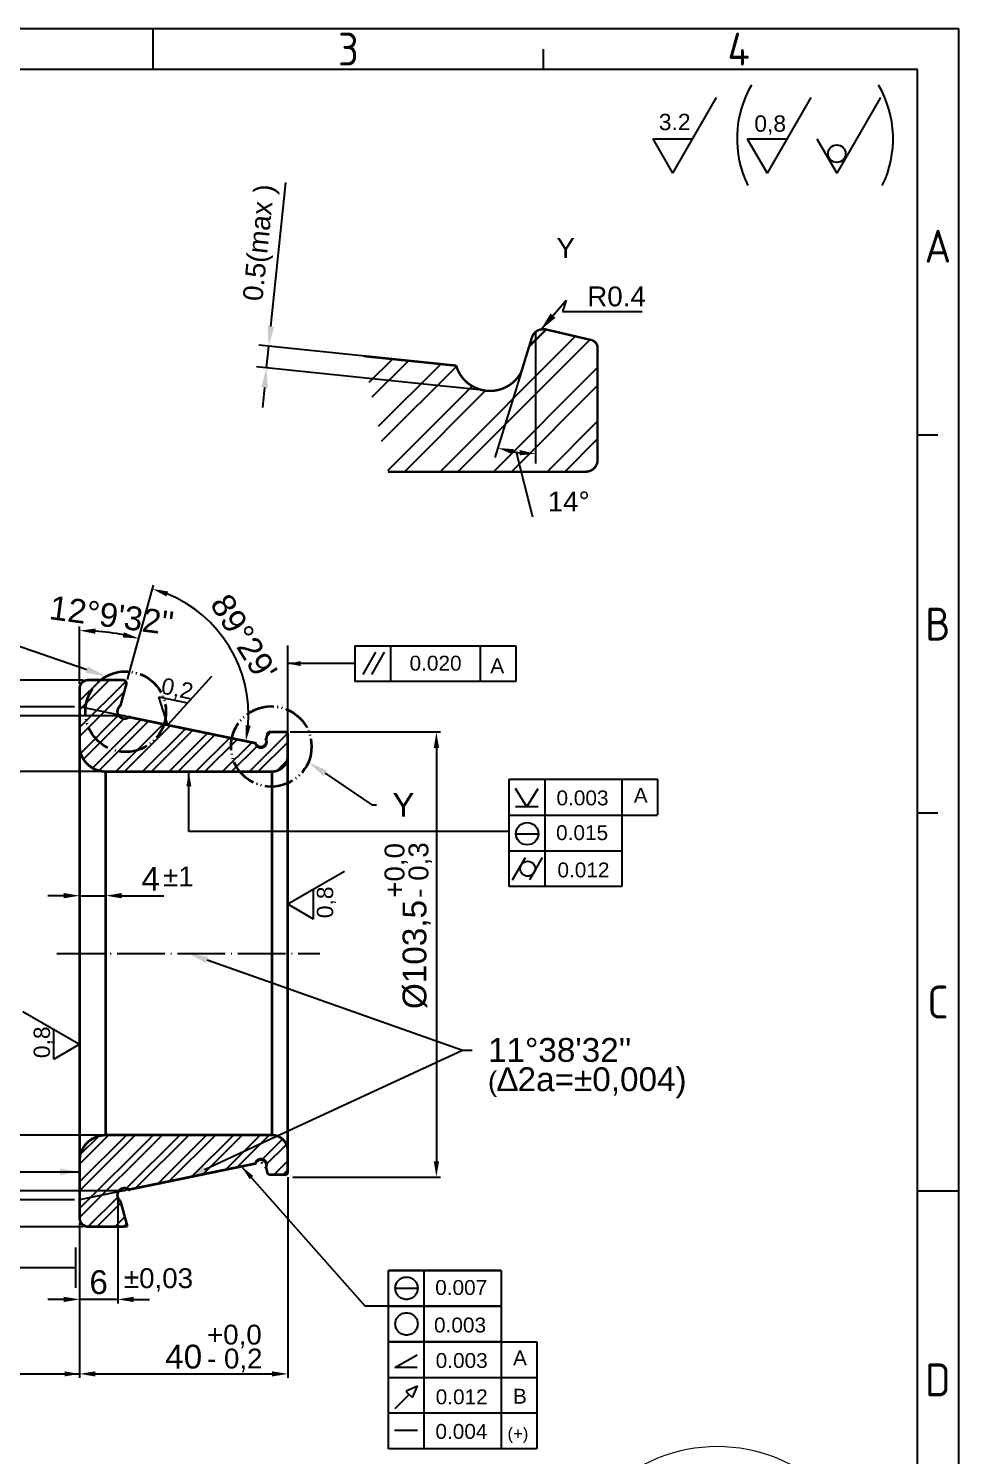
# Model space of a CAD drawing. Header units: millimetres. Extents: x 4980 to 5188, y 1170 to 1461.
# Drawn here: x 5071.1 to 5188.3, y 1281.2 to 1461 of the extents above; entities that cross this region are included whole.
import ezdxf
from ezdxf import colors
from ezdxf.entities.mleader import LeaderData, LeaderLine
from ezdxf.enums import TextEntityAlignment as Align
from ezdxf.math import Vec2, Vec3

# ---------------------------------------------------------------- set-up
doc = ezdxf.new("R2010")
doc.units = ezdxf.units.MM
doc.linetypes.add('ACAD_ISO04W100', pattern=[30, 24, -3, 0, -3])
doc.linetypes.add('ACAD_ISO05W100', pattern=[33, 24, -3, 0, -3, 0, -3])
for name, color, linetype, lineweight in [('AM_4', 1, 'ACAD_ISO04W100', 25), ('AM_5', 1, 'Continuous', 25), ('AM_BOR', 2, 'ACAD_ISO05W100', 35)]:
    doc.layers.add(name, color=color, linetype=linetype, lineweight=lineweight)
doc.layers.add('Camada 1', color=7, linetype='Continuous')
doc.styles.add('ACISOTS', font='isocp.shx', dxfattribs={"height": 1})
doc.styles.get("Standard").update_dxf_attribs({"font": 'arial.ttf'})
doc.dimstyles.new('ISO-25', dxfattribs={"dimtxt": 3, "dimasz": 2, "dimexe": 0.5, "dimexo": 0.625, "dimtad": 1, "dimtxsty": 'Standard', "dimcen": 2, "dimadec": 0, "dimazin": 0, "dimtfac": 1, "dimtmove": 0, "dimatfit": 3, "dimfxl": 1, "dimarcsym": 0})
doc.dimstyles.get("Standard").update_dxf_attribs({"dimtxt": 0.18, "dimasz": 0.18, "dimexe": 0.18, "dimexo": 0.0625, "dimgap": 0.09, "dimtad": 0, "dimtih": 1, "dimtoh": 1, "dimdec": 4, "dimzin": 0, "dimdsep": 46, "dimtxsty": 'Standard', "dimcen": 0.09, "dimadec": 0, "dimazin": 0, "dimtfac": 1, "dimtdec": 4, "dimtofl": 0, "dimtmove": 0, "dimatfit": 3, "dimfxl": 1, "dimtolj": 1, "dimtzin": 0, "dimarcsym": 0})

# ---------------------------------------------------------------- blocks, each defined once
blk = doc.blocks.new('*D18')
at = {"layer": 'AM_5', "color": 0, "lineweight": -2, "transparency": 16777216}
for p, q in [((5101.65, 1423.44), (5103.53, 1441.57)), ((5124.05, 1418.61), (5100.15, 1421.08)), ((5101.12, 1418.23), (5101.4, 1420.95)), ((5123.77, 1415.89), (5099.87, 1418.36)), ((5100.86, 1415.75), (5100.6, 1413.26))]:
    blk.add_line(p, q, dxfattribs=at)
at = {"layer": 'AM_5', "color": 0, "transparency": 16777216}
for points in [[(5101.24, 1423.48), (5102.07, 1423.4), (5101.4, 1420.95)], [(5100.45, 1415.79), (5101.27, 1415.7), (5101.12, 1418.23)]]:
    blk.add_solid(points, dxfattribs=at)
at = {"layer": 'Defpoints', "color": 0, "transparency": 16777216}
for p in [(5101.4, 1420.95), (5124.05, 1418.61), (5123.77, 1415.89)]:
    blk.add_point(p, dxfattribs=at)
at = {"layer": 'AM_5', "color": 0, "transparency": 16777216, "insert": (5100.47, 1433.98), "char_height": 2.5, "attachment_point": 5, "rotation": 84.102}
blk.add_mtext('\\A1;0.5(max )', dxfattribs=at)
blk = doc.blocks.new('*D19')
at = {"layer": 'AM_5', "color": 0, "lineweight": -2, "transparency": 16777216}
for p, q in [((5133.18, 1417.67), (5129.86, 1406.95)), ((5134.99, 1415.56), (5134.99, 1406.17))]:
    blk.add_line(p, q, dxfattribs=at)
blk.add_arc((5134.99, 1423.5), 16.08, 259.896, 262.8691, dxfattribs=at)
at = {"layer": 'AM_5', "color": 0, "transparency": 16777216}
for points in [[(5132.09, 1407.35), (5132.25, 1407.99), (5130.23, 1408.14)], [(5133.02, 1407.88), (5132.98, 1407.21), (5134.99, 1407.42)]]:
    blk.add_solid(points, dxfattribs=at)
at = {"layer": 'Defpoints', "color": 0, "transparency": 16777216}
for p in [(5134.99, 1423.5), (5134.99, 1423.5), (5133.18, 1417.67), (5134.99, 1415.56), (5133.38, 1407.5)]:
    blk.add_point(p, dxfattribs=at)
blk = doc.blocks.new('*D20')
at = {"layer": 'AM_5', "color": 0, "lineweight": -2, "ltscale": 0.25, "transparency": 16777216}
for p, q in [((5078.04, 1378.9), (5032.4, 1378.9)), ((5032.9, 1376.9), (5032.9, 1312.03)), ((5078.04, 1310.03), (5032.4, 1310.03))]:
    blk.add_line(p, q, dxfattribs=at)
at = {"layer": 'AM_5', "color": 0, "ltscale": 0.25, "transparency": 16777216}
for points in [[(5032.56, 1376.9), (5033.23, 1376.9), (5032.9, 1378.9)], [(5032.56, 1312.03), (5033.23, 1312.03), (5032.9, 1310.03)]]:
    blk.add_solid(points, dxfattribs=at)
at = {"layer": 'Defpoints', "color": 0, "ltscale": 0.25, "transparency": 16777216}
for p in [(5078.67, 1378.9), (5032.9, 1310.03), (5078.67, 1310.03)]:
    blk.add_point(p, dxfattribs=at)
at = {"layer": 'AM_5', "color": 0, "ltscale": 0.25, "transparency": 16777216, "insert": (5030.66, 1344.47), "char_height": 3, "attachment_point": 5, "rotation": 90}
blk.add_mtext('%%C122', dxfattribs=at)
blk = doc.blocks.new('*D21')
at = {"layer": 'AM_5', "color": 0, "lineweight": -2, "ltscale": 0.25, "transparency": 16777216}
for p, q in [((5076.94, 1375.52), (5041.95, 1375.52)), ((5042.45, 1373.52), (5042.45, 1315.42)), ((5076.94, 1313.42), (5041.95, 1313.42))]:
    blk.add_line(p, q, dxfattribs=at)
at = {"layer": 'AM_5', "color": 0, "ltscale": 0.25, "transparency": 16777216}
for points in [[(5042.12, 1373.52), (5042.79, 1373.52), (5042.45, 1375.52)], [(5042.12, 1315.42), (5042.79, 1315.42), (5042.45, 1313.42)]]:
    blk.add_solid(points, dxfattribs=at)
at = {"layer": 'Defpoints', "color": 0, "ltscale": 0.25, "transparency": 16777216}
for p in [(5077.57, 1375.52), (5042.45, 1313.42), (5077.57, 1313.42)]:
    blk.add_point(p, dxfattribs=at)
at = {"layer": 'AM_5', "color": 0, "ltscale": 0.25, "transparency": 16777216, "insert": (5039.98, 1344.47), "char_height": 3, "attachment_point": 5, "rotation": 90}
blk.add_mtext('%%c115,098', dxfattribs=at)
blk = doc.blocks.new('*D22')
at = {"layer": 'AM_5', "color": 0, "lineweight": -2, "ltscale": 0.25, "transparency": 16777216}
for p, q in [((5083.31, 1374.38), (5051.69, 1374.38)), ((5052.19, 1372.38), (5052.19, 1316.56)), ((5083.31, 1314.56), (5051.69, 1314.56))]:
    blk.add_line(p, q, dxfattribs=at)
at = {"layer": 'AM_5', "color": 0, "ltscale": 0.25, "transparency": 16777216}
for points in [[(5051.86, 1372.38), (5052.53, 1372.38), (5052.19, 1374.38)], [(5051.86, 1316.56), (5052.53, 1316.56), (5052.19, 1314.56)]]:
    blk.add_solid(points, dxfattribs=at)
at = {"layer": 'Defpoints', "color": 0, "ltscale": 0.25, "transparency": 16777216}
for p in [(5083.94, 1374.38), (5052.19, 1314.56), (5083.94, 1314.56)]:
    blk.add_point(p, dxfattribs=at)
at = {"layer": 'AM_5', "color": 0, "ltscale": 0.25, "transparency": 16777216, "insert": (5049.72, 1344.51), "char_height": 3, "attachment_point": 5, "rotation": 90}
blk.add_mtext('%%c112,626', dxfattribs=at)
blk = doc.blocks.new('*D23')
at = {"layer": 'AM_5', "color": 0, "lineweight": -2, "ltscale": 0.25, "transparency": 16777216}
for p, q in [((5080.24, 1367.37), (5062.54, 1367.37)), ((5063.04, 1365.37), (5063.04, 1323.57)), ((5080.24, 1321.57), (5062.54, 1321.57))]:
    blk.add_line(p, q, dxfattribs=at)
at = {"layer": 'AM_5', "color": 0, "ltscale": 0.25, "transparency": 16777216}
for points in [[(5062.7, 1365.37), (5063.37, 1365.37), (5063.04, 1367.37)], [(5062.7, 1323.57), (5063.37, 1323.57), (5063.04, 1321.57)]]:
    blk.add_solid(points, dxfattribs=at)
at = {"layer": 'Defpoints', "color": 0, "ltscale": 0.25, "transparency": 16777216}
for p in [(5080.87, 1367.37), (5063.04, 1321.57), (5080.87, 1321.57)]:
    blk.add_point(p, dxfattribs=at)
at = {"layer": 'AM_5', "color": 0, "ltscale": 0.25, "transparency": 16777216, "insert": (5060.8, 1343.95), "char_height": 3, "attachment_point": 5, "rotation": 90}
blk.add_mtext('%%C90', dxfattribs=at)
blk = doc.blocks.new('*D24')
at = {"layer": 'AM_5', "color": 0, "lineweight": -2, "ltscale": 0.25, "transparency": 16777216}
for p, q in [((5077.57, 1378.43), (5077.57, 1385.63)), ((5083.62, 1378.95), (5085.16, 1384.62))]:
    blk.add_line(p, q, dxfattribs=at)
blk.add_arc((5077.57, 1356.69), 28.44, 78.8218, 85.9699, dxfattribs=at)
at = {"layer": 'AM_5', "color": 0, "ltscale": 0.25, "transparency": 16777216}
for points in [[(5079.55, 1384.73), (5079.58, 1385.39), (5077.57, 1385.13)], [(5083.16, 1384.92), (5083, 1384.27), (5085.03, 1384.14)]]:
    blk.add_solid(points, dxfattribs=at)
at = {"layer": 'Defpoints', "color": 0, "ltscale": 0.25, "transparency": 16777216}
for p in [(5082.57, 1384.69), (5077.57, 1377.8), (5083.45, 1378.35), (5082.73, 1375.67), (5077.57, 1370.67)]:
    blk.add_point(p, dxfattribs=at)
at = {"layer": 'AM_5', "color": 0, "ltscale": 0.25, "transparency": 16777216, "insert": (5081.61, 1387.02), "char_height": 3, "attachment_point": 5, "rotation": 352.3958}
blk.add_mtext("12%%D9'32''", dxfattribs=at)
blk = doc.blocks.new('*D25')
at = {"layer": 'AM_5', "color": 0, "lineweight": -2, "ltscale": 0.25, "transparency": 16777216}
for p, q in [((5082.38, 1313.64), (5082.38, 1300.37)), ((5077.57, 1310.51), (5077.57, 1300.37)), ((5075.57, 1300.87), (5073.57, 1300.87)), ((5082.38, 1300.87), (5077.57, 1300.87)), ((5084.38, 1300.87), (5086.38, 1300.87))]:
    blk.add_line(p, q, dxfattribs=at)
at = {"layer": 'AM_5', "color": 0, "ltscale": 0.25, "transparency": 16777216}
for points in [[(5075.57, 1301.2), (5075.57, 1300.53), (5077.57, 1300.87)], [(5084.38, 1301.2), (5084.38, 1300.53), (5082.38, 1300.87)]]:
    blk.add_solid(points, dxfattribs=at)
at = {"layer": 'Defpoints', "color": 0, "ltscale": 0.25, "transparency": 16777216}
for p in [(5082.38, 1314.27), (5077.57, 1311.13), (5077.57, 1300.87)]:
    blk.add_point(p, dxfattribs=at)
at = {"layer": 'AM_5', "color": 0, "ltscale": 0.25, "transparency": 16777216, "insert": (5079.97, 1303.02), "char_height": 3, "attachment_point": 5}
blk.add_mtext('6', dxfattribs=at)
blk = doc.blocks.new('*D26')
at = {"layer": 'AM_5', "color": 0, "lineweight": -2, "ltscale": 0.25, "transparency": 16777216}
blk.add_line((5083.62, 1378.95), (5086.86, 1390.87), dxfattribs=at)
blk.add_arc((5082.41, 1374.52), 16.45, 355.3303, 67.8194, dxfattribs=at)
at = {"layer": 'AM_5', "color": 0, "ltscale": 0.25, "transparency": 16777216}
for points in [[(5088.51, 1389.43), (5088.73, 1390.06), (5086.73, 1390.39)], [(5099.13, 1373.13), (5098.47, 1373.23), (5098.52, 1371.2)]]:
    blk.add_solid(points, dxfattribs=at)
at = {"layer": 'Defpoints', "color": 0, "ltscale": 0.25, "transparency": 16777216}
for p in [(5098.12, 1379.37), (5083.45, 1378.35), (5077.57, 1375.52), (5082.73, 1375.67), (5099.73, 1370.95)]:
    blk.add_point(p, dxfattribs=at)
at = {"layer": 'AM_5', "color": 0, "ltscale": 0.25, "transparency": 16777216, "insert": (5098.26, 1384.26), "char_height": 3, "attachment_point": 5, "rotation": 301.5748}
blk.add_mtext("89%%D29'", dxfattribs=at)
blk = doc.blocks.new('*D27')
at = {"layer": 'AM_5', "color": 0, "lineweight": -2, "ltscale": 0.25, "transparency": 16777216}
for p, q in [((5103.79, 1316.28), (5103.79, 1290.98)), ((5077.57, 1310.51), (5077.57, 1290.98)), ((5079.57, 1291.48), (5101.79, 1291.48))]:
    blk.add_line(p, q, dxfattribs=at)
at = {"layer": 'AM_5', "color": 0, "ltscale": 0.25, "transparency": 16777216}
for points in [[(5079.57, 1291.81), (5079.57, 1291.15), (5077.57, 1291.48)], [(5101.79, 1291.81), (5101.79, 1291.15), (5103.79, 1291.48)]]:
    blk.add_solid(points, dxfattribs=at)
at = {"layer": 'Defpoints', "color": 0, "ltscale": 0.25, "transparency": 16777216}
for p in [(5103.79, 1316.91), (5077.57, 1311.13), (5103.79, 1291.48)]:
    blk.add_point(p, dxfattribs=at)
at = {"layer": 'AM_5', "color": 0, "ltscale": 0.25, "transparency": 16777216, "insert": (5090.68, 1293.64), "char_height": 3, "attachment_point": 5}
blk.add_mtext('40', dxfattribs=at)
blk = doc.blocks.new('*D28')
at = {"layer": 'AM_5', "color": 0, "lineweight": -2, "ltscale": 0.25, "transparency": 16777216}
for p, q in [((5104.08, 1372.36), (5123.01, 1372.36)), ((5122.51, 1370.36), (5122.51, 1318.28)), ((5104.41, 1316.28), (5123.01, 1316.28))]:
    blk.add_line(p, q, dxfattribs=at)
at = {"layer": 'AM_5', "color": 0, "ltscale": 0.25, "transparency": 16777216}
for points in [[(5122.18, 1370.36), (5122.85, 1370.36), (5122.51, 1372.36)], [(5122.18, 1318.28), (5122.85, 1318.28), (5122.51, 1316.28)]]:
    blk.add_solid(points, dxfattribs=at)
at = {"layer": 'Defpoints', "color": 0, "ltscale": 0.25, "transparency": 16777216}
for p in [(5103.46, 1372.36), (5103.79, 1316.28), (5122.51, 1316.28)]:
    blk.add_point(p, dxfattribs=at)
at = {"layer": 'AM_5', "color": 0, "ltscale": 0.25, "transparency": 16777216, "insert": (5120.03, 1344.32), "char_height": 3, "attachment_point": 5, "rotation": 90}
blk.add_mtext('%%c103,5', dxfattribs=at)
blk = doc.blocks.new('*D29')
at = {"layer": 'AM_5', "color": 0, "lineweight": -2, "ltscale": 0.25, "transparency": 16777216}
for p, q in [((5077.57, 1352.36), (5077.57, 1352.23)), ((5080.87, 1352.36), (5080.87, 1352.23)), ((5075.57, 1351.73), (5073.57, 1351.73)), ((5077.57, 1351.73), (5080.87, 1351.73)), ((5082.87, 1351.73), (5088.19, 1351.73))]:
    blk.add_line(p, q, dxfattribs=at)
at = {"layer": 'AM_5', "color": 0, "ltscale": 0.25, "transparency": 16777216}
for points in [[(5075.57, 1352.07), (5075.57, 1351.4), (5077.57, 1351.73)], [(5082.87, 1352.07), (5082.87, 1351.4), (5080.87, 1351.73)]]:
    blk.add_solid(points, dxfattribs=at)
at = {"layer": 'Defpoints', "color": 0, "ltscale": 0.25, "transparency": 16777216}
for p in [(5077.57, 1351.73), (5080.87, 1351.73), (5080.87, 1351.73)]:
    blk.add_point(p, dxfattribs=at)
at = {"layer": 'AM_5', "color": 0, "ltscale": 0.25, "transparency": 16777216, "insert": (5086.53, 1353.86), "char_height": 3, "attachment_point": 5}
blk.add_mtext('4', dxfattribs=at)

msp = doc.modelspace()

# ---------------------------------------------------------------- hatches: boundary and pattern name
h = msp.add_hatch()
h.set_pattern_fill('ANSI32', color=1, scale=0.5, style=0)
h.paths.add_polyline_path([(5142.82068, 1420.75947, 0.343402619), (5142.03002, 1421.73732), (5136.19408, 1422.98666), (5134.22161, 1421.0142), (5133.18335, 1417.66734, -0.669910254), (5124.99651, 1418.51543), (5113.35479, 1419.71808), (5116.43506, 1405.1501), (5141.32068, 1405.1501, 0.414213562), (5142.82068, 1406.6501)])
h = msp.add_hatch()
h.set_pattern_fill('ANSI32', color=1, scale=0.25, style=0)
h.set_pattern_definition([(45, (-392.4274, -39.1239), (-1.683798, 1.683798), []), (45, (-391.305, -39.1239), (-1.683798, 1.683798), [])])
h.paths.add_polyline_path([(5082.37684, 1378.9029), (5078.66577, 1378.9029, 0.414213562), (5077.56577, 1377.8029), (5077.56577, 1375.51629), (5082.37684, 1374.52504), (5082.37684, 1374.6664, -0.152688359), (5082.37684, 1375.20382)])
h.paths.add_polyline_path([(5099.7055, 1370.95474), (5083.79886, 1374.23205, -0.469600511), (5082.44157, 1374.5117), (5077.56577, 1375.51629), (5077.56577, 1370.66529, 0.414213562), (5080.86577, 1367.36529), (5101.80542, 1367.36529, 0.414213562), (5103.78542, 1369.34529), (5103.78542, 1372.02921, 0.414213562), (5103.45542, 1372.35921), (5101.58537, 1372.35921, 0.351305727), (5101.2096, 1372.05802), (5101.07412, 1371.45057, -0.076262975), (5101.10773, 1371.23517, -0.472475564), (5100.40625, 1370.3818, -0.356769254)])
h.paths.add_polyline_path([(5083.45276, 1378.34747, 0.494275957), (5083.02817, 1378.9029), (5082.37684, 1378.9029), (5082.37684, 1375.20382, -0.163554394), (5082.71359, 1375.66834)])
h.paths.add_polyline_path([(5100.40625, 1318.55348, -0.472475564), (5101.10773, 1317.70011, -0.076262975), (5101.07412, 1317.48472), (5101.2096, 1316.87726, 0.351305727), (5101.58537, 1316.57607), (5103.45542, 1316.57607, 0.414213562), (5103.78542, 1316.90607), (5103.78542, 1319.59, 0.414213562), (5101.80542, 1321.57), (5080.86577, 1321.57, 0.414213562), (5077.56577, 1318.27), (5077.56577, 1313.419), (5082.44157, 1314.42358, -0.469600511), (5083.79886, 1314.70323), (5099.7055, 1317.98055, -0.356769254)])
h.paths.add_polyline_path([(5082.71359, 1313.26694, -0.376702588), (5082.44157, 1314.42358), (5077.56577, 1313.419), (5077.56577, 1311.13239, 0.414213562), (5078.66577, 1310.03239), (5083.02817, 1310.03239, 0.494275957), (5083.45276, 1310.58781)])

# ---------------------------------------------------------------- linework, layer by layer
at = {"color": 135, "lineweight": 25}
for p, q in [((4980.2381, 1460.98679), (5188.2702, 1460.98679)), ((5086.84162, 1455.81186), (5086.84162, 1460.98679)), ((5188.2702, 1460.98679), (5188.2702, 1170.15583)), ((5136.00343, 1455.81186), (5136.00343, 1458.39932)), ((5185.68274, 1409.755), (5183.09528, 1409.755)), ((5185.68274, 1362.14566), (5183.09528, 1362.14566)), ((5183.09528, 1314.53632), (5188.2702, 1314.53632))]:
    msp.add_line(p, q, dxfattribs=at)
for p, q in [((5183.09528, 1455.81186), (4999.90283, 1455.81186)), ((5183.09528, 1175.33076), (5183.09528, 1455.81186)), ((5134.24509, 1421.03768), (5136.28897, 1423.08156)), ((5134.54558, 1422.05853), (5133.18406, 1417.66962)), ((5142.82068, 1420.75947), (5142.82068, 1406.6501)), ((5113.35479, 1419.71808), (5124.997, 1418.51538)), ((5128.35478, 1415.4199), (5123.76645, 1415.89314)), ((5116.43506, 1405.1501), (5141.32068, 1405.1501)), ((5077.56577, 1344.46764), (5077.56577, 1377.8029)), ((5083.02817, 1378.9029), (5078.66577, 1378.9029)), ((5082.72538, 1375.6718), (5083.45276, 1378.34747)), ((5077.56577, 1344.46764), (5077.56577, 1375.51629)), ((5101.07412, 1371.45057), (5101.2096, 1372.05802)), ((5103.45542, 1372.35921), (5101.58537, 1372.35921)), ((5103.78542, 1344.46764), (5103.78542, 1372.02921)), ((5077.56577, 1344.46764), (5077.56577, 1367.36529)), ((5077.56577, 1344.46764), (5077.56577, 1311.13239)), ((5077.56577, 1344.46764), (5077.56577, 1313.419)), ((5077.56577, 1344.46764), (5077.56577, 1321.57)), ((5103.78542, 1344.46764), (5103.78542, 1316.90607)), ((5101.07412, 1317.48472), (5101.2096, 1316.87726)), ((5103.45542, 1316.57607), (5101.58537, 1316.57607)), ((5082.72538, 1313.26348), (5083.45276, 1310.58781)), ((5082.72538, 1313.26348), (5083.60903, 1310.03239)), ((5083.02817, 1310.03239), (5078.66577, 1310.03239)), ((5078.66577, 1310.03239), (5083.60903, 1310.03239))]:
    msp.add_line(p, q)
for points, const_width in [([(5133.18335, 1417.66734), (5134.54558, 1422.05853, -0.416219394), (5136.43246, 1423.04367), (5142.03002, 1421.73732, -0.343402619), (5142.82068, 1420.75947), (5142.82068, 1406.6501, -0.414213562), (5141.32068, 1405.1501), (5116.43506, 1405.1501)], 0.3), ([(5124.99673, 1418.51469, 0.669847332), (5133.18335, 1417.66734, 0.669847332)], 0.3), ([(5082.82488, 1378.9029), (5078.66577, 1378.9029, 0.414213562), (5077.56577, 1377.8029), (5077.56577, 1370.66529, 0.414213562), (5080.86577, 1367.36529), (5101.80542, 1367.36529, 0.414213562), (5103.78542, 1369.34529, 1.061777883)], 0.33), ([(5082.71359, 1375.66834), (5083.45276, 1378.34747, 0.496621707), (5083.02817, 1378.9029), (5082.82488, 1378.9029)], 0.33), ([(5082.72538, 1375.6718, 0.734972982), (5083.23626, 1374.03861, 0.228866328), (5083.93849, 1374.37781)], 0.33), ([(5099.69148, 1371.11513, 0.421741865), (5100.40625, 1370.3818, 0.654292241), (5100.93099, 1371.58247, 0.654292241)], 0.33), ([(5103.78542, 1344.46764), (5103.78542, 1372.02921, 0.414213562), (5103.45542, 1372.35921), (5101.58537, 1372.35921, 0.351305727), (5101.2096, 1372.05802), (5101.07412, 1371.45057)], 0.33), ([(5103.78542, 1344.46764), (5103.78542, 1316.90607, -0.414213562), (5103.45542, 1316.57607), (5101.58537, 1316.57607, -0.351305727), (5101.2096, 1316.87726), (5101.07412, 1317.48472)], 0.33), ([(5082.82488, 1310.03239), (5078.66577, 1310.03239, -0.414213562), (5077.56577, 1311.13239), (5077.56577, 1318.27, -0.414213562), (5080.86577, 1321.57), (5101.80542, 1321.57, -0.414213562), (5103.78542, 1319.59, -1.061777883)], 0.33), ([(5099.69148, 1317.82016, -0.421741865), (5100.40625, 1318.55348, -0.654292241), (5100.93099, 1317.35281, -0.654292241)], 0.33), ([(5082.72538, 1313.26348, -0.734972982), (5083.23626, 1314.89667, -0.228866328), (5083.93849, 1314.55747)], 0.33), ([(5082.71359, 1313.26694), (5083.45276, 1310.58781, -0.496621707), (5083.02817, 1310.03239), (5082.82488, 1310.03239)], 0.33)]:
    msp.add_lwpolyline(points, format="xyb", dxfattribs=dict(const_width=const_width))
for points, const_width in [([(5113.35479, 1419.71808), (5124.997, 1418.51538)], 0.3), ([(5083.79886, 1374.23205), (5099.7283, 1370.95004)], 0.33), ([(5077.56577, 1370.66529), (5077.56577, 1344.46764)], 0.33), ([(5080.86577, 1367.36529), (5080.86577, 1344.46764)], 0.33), ([(5101.80542, 1367.36529), (5101.80542, 1331.64735)], 0.33), ([(5077.56577, 1318.27), (5077.56577, 1344.46764)], 0.33), ([(5080.86577, 1321.57), (5080.86577, 1344.46764)], 0.33), ([(5101.80542, 1321.57), (5101.80542, 1331.64735)], 0.33), ([(5083.79886, 1314.70323), (5099.7283, 1317.98525)], 0.33)]:
    msp.add_lwpolyline(points, dxfattribs=dict(const_width=const_width))
for points in [[(5103.78542, 1344.46764), (5103.78542, 1372.02921)], [(5103.78542, 1344.46764), (5103.78542, 1316.90607)]]:
    msp.add_lwpolyline(points)
for centre, radius, start, end in [((5135.97823, 1421.6141), 1.5, 72.3730196, 162.765122), ((5141.82068, 1420.75947), 1, 0, 77.9166235), ((5129.26439, 1419.77548), 4.44954, 196.4510614, 331.7528919), ((5141.32068, 1406.6501), 1.5, 270, 0), ((5078.66577, 1377.8029), 1.1, 90, 180), ((5083.02817, 1378.4629), 0.44, 344.7916796, 90), ((5083.23626, 1374.93511), 0.90045, 125.4823659, 308.6675479), ((5101.58537, 1371.97421), 0.385, 90, 167.4266692), ((5103.45542, 1372.02921), 0.33, 0, 90), ((5080.86577, 1370.66529), 3.3, 180, 270), ((5100.38893, 1371.23332), 0.71881, 203.2099244, 17.5918265), ((5101.80542, 1369.34529), 1.98, 270, 0), ((5080.86577, 1318.27), 3.3, 90, 180), ((5101.80542, 1319.59), 1.98, 0, 90), ((5100.38893, 1317.70196), 0.71881, 342.4081735, 156.7900756), ((5101.58537, 1316.96107), 0.385, 192.5733308, 270), ((5103.45542, 1316.90607), 0.33, 270, 0), ((5083.23626, 1314.00017), 0.90045, 51.3324521, 234.5176341), ((5078.66577, 1311.13239), 1.1, 180, 270), ((5083.02817, 1310.47239), 0.44, 270, 15.2083204)]:
    msp.add_arc(centre, radius, start, end)
msp.add_point((5100.53964, 1318.08362))
at = {"layer": 'AM_4', "ltscale": 0.25}
msp.add_line((5074.69244, 1344.46764), (5107.84564, 1344.46764), dxfattribs=at)
at = {"layer": 'AM_4'}
for p, q in [((5097.97715, 1317.61788), (5113.5506, 1300.02297)), ((5116.47908, 1300.02297), (5116.47908, 1304.52297)), ((5116.47908, 1304.52297), (5130.66811, 1304.52297)), ((5130.66811, 1304.52297), (5116.47908, 1304.52297)), ((5120.97908, 1300.02297), (5120.97908, 1304.52297)), ((5130.66811, 1304.52297), (5130.66811, 1300.02297)), ((5117.33628, 1302.27268), (5120.15642, 1302.27268)), ((5116.47908, 1300.02297), (5113.5506, 1300.02297)), ((5116.47908, 1300.02297), (5130.66811, 1300.02297)), ((5130.66811, 1300.02297), (5116.47908, 1300.02297)), ((5116.47908, 1300.02297), (5130.66811, 1300.02297)), ((5116.47908, 1295.52297), (5116.47908, 1300.02297)), ((5120.97908, 1295.52297), (5120.97908, 1300.02297)), ((5130.66811, 1300.02297), (5130.66811, 1295.52297)), ((5116.47908, 1295.52297), (5135.16811, 1295.52297)), ((5116.47908, 1291.02297), (5116.47908, 1295.52297)), ((5116.47908, 1295.52297), (5130.66811, 1295.52297)), ((5130.66811, 1295.52297), (5116.47908, 1295.52297)), ((5120.97908, 1291.02297), (5120.97908, 1295.52297)), ((5130.66811, 1295.52297), (5130.66811, 1291.02297)), ((5135.16811, 1295.52297), (5135.16811, 1291.02297)), ((5117.26662, 1292.29037), (5120.11015, 1293.89014)), ((5068.1456, 1291.47953), (5077.56577, 1291.47953)), ((5116.47908, 1291.02297), (5135.16811, 1291.02297)), ((5116.47908, 1286.52297), (5116.47908, 1291.02297)), ((5120.11015, 1292.29037), (5117.26662, 1292.29037)), ((5120.97908, 1286.52297), (5120.97908, 1291.02297)), ((5130.66811, 1291.02297), (5130.66811, 1286.52297)), ((5135.16811, 1291.02297), (5135.16811, 1286.52297)), ((5120.13647, 1289.94649), (5118.69939, 1289.2883)), ((5118.69939, 1289.2883), (5119.09918, 1288.85669)), ((5119.48816, 1288.48983), (5120.13647, 1289.94649)), ((5117.33795, 1287.14106), (5119.06677, 1288.88906)), ((5119.06677, 1288.88906), (5119.48816, 1288.48983)), ((5135.16811, 1286.52297), (5116.47908, 1286.52297)), ((5116.47908, 1282.02297), (5116.47908, 1286.52297)), ((5120.97908, 1282.02297), (5120.97908, 1286.52297)), ((5130.66811, 1286.52297), (5130.66811, 1282.02297)), ((5135.16811, 1286.52297), (5135.16811, 1282.02297)), ((5117.22223, 1284.41164), (5120.14586, 1284.41164)), ((5135.16811, 1282.02297), (5116.47908, 1282.02297))]:
    msp.add_line(p, q, dxfattribs=at)
for points in [[(5097.97715, 1317.61788, 0, 0.63, 0), (5099.21987, 1316.21386, 0.63, 0.63, 0)], [(5077.56577, 1291.47953, 0, 0.63, 0), (5075.69077, 1291.47953, 0.63, 0.63, 0)]]:
    msp.add_lwpolyline(points, format="xyseb", dxfattribs=at)
for centre in [(5118.74635, 1302.27268), (5118.74635, 1297.77268)]:
    msp.add_circle(centre, 1.41007, dxfattribs=at)
msp.add_solid([(5075.08729, 1316.53718), (5075.08729, 1317.37051), (5077.58729, 1316.95385)], dxfattribs=at)
at = {"layer": 'AM_5'}
for p, q in [((5157.76421, 1452.29772), (5152.26121, 1442.76625)), ((5169.68173, 1452.29772), (5164.17873, 1442.76625)), ((5178.44464, 1452.29772), (5172.94164, 1442.76625)), ((5149.75985, 1447.09874), (5154.76258, 1447.09874)), ((5149.75985, 1447.09874), (5152.26121, 1442.76625)), ((5161.67736, 1447.09874), (5166.68009, 1447.09874)), ((5161.67736, 1447.09874), (5164.17873, 1442.76625)), ((5170.44027, 1447.09874), (5172.94164, 1442.76625)), ((5134.99307, 1422.74523), (5134.99307, 1415.56091)), ((5132.55899, 1407.62465), (5134.6072, 1399.47314)), ((5103.78542, 1372.02921), (5103.78542, 1383.23778)), ((5112.25566, 1383.22364), (5132.50566, 1383.22364)), ((5112.25566, 1383.22364), (5112.25566, 1378.72364)), ((5116.75566, 1378.72364), (5116.75566, 1383.22364)), ((5128.00566, 1383.22364), (5128.00566, 1378.72364)), ((5132.50566, 1383.22364), (5132.50566, 1378.72364)), ((5112.25566, 1380.97364), (5103.78542, 1380.97364)), ((5113.26825, 1379.59664), (5114.87449, 1382.42162)), ((5114.39501, 1379.60861), (5115.98927, 1382.39768)), ((5094.17438, 1379.36384), (5088.64703, 1373.23316)), ((5132.50566, 1378.72364), (5112.25566, 1378.72364)), ((5087.48992, 1376.80233), (5091.15947, 1376.01983)), ((5087.48992, 1376.80233), (5088.64703, 1373.23316)), ((5091.3356, 1359.80727), (5091.3356, 1367.36529)), ((5131.6931, 1366.40438), (5150.38213, 1366.40438)), ((5131.6931, 1361.90438), (5131.6931, 1366.40438)), ((5136.1931, 1361.90438), (5136.1931, 1366.40438)), ((5145.88213, 1366.40438), (5145.88213, 1361.90438)), ((5150.38213, 1366.40438), (5150.38213, 1361.90438)), ((5133.90241, 1362.91879), (5132.46511, 1365.23901)), ((5133.90241, 1362.91879), (5135.3397, 1365.23901)), ((5135.32417, 1362.91879), (5132.48064, 1362.91879)), ((5131.6931, 1361.89784), (5150.38213, 1361.89784)), ((5131.6931, 1357.39784), (5131.6931, 1361.89784)), ((5136.1931, 1357.39784), (5136.1931, 1361.89784)), ((5145.88213, 1361.89784), (5145.88213, 1357.39784)), ((5131.6931, 1359.80727), (5091.3356, 1359.80727)), ((5132.53588, 1359.54282), (5135.35602, 1359.54282)), ((5131.6931, 1357.39784), (5145.88213, 1357.39784)), ((5131.6931, 1352.89784), (5131.6931, 1357.39784)), ((5136.1931, 1352.89784), (5136.1931, 1357.39784)), ((5145.88213, 1357.39784), (5145.88213, 1352.89784)), ((5132.11583, 1353.71766), (5133.7474, 1356.54467)), ((5134.28765, 1353.73924), (5135.88681, 1356.54467)), ((5110.93403, 1354.77672), (5103.78542, 1350.64947)), ((5107.03479, 1348.77345), (5107.03479, 1352.5255)), ((5145.88213, 1352.89784), (5131.6931, 1352.89784)), ((5107.03479, 1348.77345), (5103.78542, 1350.64947)), ((5070.41716, 1337.14607), (5077.56577, 1333.01882)), ((5074.3164, 1331.1428), (5074.3164, 1334.89484)), ((5074.3164, 1331.1428), (5077.56577, 1333.01882)), ((5023.16481, 1316.95026), (5077.58729, 1316.95026))]:
    msp.add_line(p, q, dxfattribs=at)
at = {"layer": 'AM_5', "ltscale": 0.25}
for p, q in [((5099.7283, 1370.95004), (5077.56577, 1375.51629)), ((5099.7283, 1317.98525), (5077.56577, 1313.419)), ((5077.03401, 1307.40692), (5077.03401, 1302.31968)), ((5077.03401, 1304.8633), (5070.00386, 1304.8633))]:
    msp.add_line(p, q, dxfattribs=at)
at = {"layer": 'AM_5'}
for points in [[(5103.78542, 1380.97364, 0, 0.63, 0), (5105.43542, 1380.97364, 0.63, 0.63, 0)], [(5091.3356, 1367.36529, 0, 0.63, 0), (5091.3356, 1365.49029, 0.63, 0.63, 0)]]:
    msp.add_lwpolyline(points, format="xyseb", dxfattribs=at)
for centre, radius in [((5172.9512, 1445.22126), 1.10926), ((5133.94595, 1359.54282), 1.41007), ((5134.01753, 1355.13117), 0.94673)]:
    msp.add_circle(centre, radius, dxfattribs=at)
for centre, start, end in [((5173.84651, 1447.08918), 149.8168735, 205.957771), ((5166.56447, 1447.08918), 334.042229, 30.1831265)]:
    msp.add_arc(centre, 13.47081, start, end, dxfattribs=at)
at = {"layer": 'AM_BOR', "color": 1, "ltscale": 0.15}
for centre in [(5083.37853, 1374.91348), (5101.71407, 1370.53055)]:
    msp.add_circle(centre, 5.07117, dxfattribs=at)
at = {"layer": 'Camada 1', "lineweight": 20}
msp.add_open_spline([(5143.75075, 1276.4554), (5151.56124, 1284.26589), (5164.22453, 1284.26589), (5172.03502, 1276.4554), (5172.03502, 1276.4554), (5179.84551, 1268.64491), (5179.84551, 1255.98161), (5172.03502, 1248.17113), (5172.03502, 1248.17113), (5164.22453, 1240.36064), (5151.56124, 1240.36064), (5143.75075, 1248.17113), (5143.75075, 1248.17113), (5135.94026, 1255.98161), (5135.94026, 1268.64491), (5143.75075, 1276.4554)], degree=3, knots=[0, 0, 0, 0, 0.2, 0.2, 0.2, 0.200000001, 0.4, 0.4, 0.4, 0.400000001, 0.6, 0.6, 0.6, 0.600000001, 1, 1, 1, 1], dxfattribs=at)

# ---------------------------------------------------------------- texts
at = {"color": 135, "lineweight": 25, "style": 'ACISOTS'}
for s, p in [('3', (5111.42252, 1458.39932)), ('4', (5160.58434, 1458.39932)), ('A', (5185.68274, 1433.55967)), ('B', (5185.68274, 1385.95033)), ('C', (5185.68274, 1338.34099)), ('D', (5185.68274, 1290.73166))]:
    msp.add_text(s, height=4.13994, dxfattribs=at).set_placement(p, align=Align.MIDDLE)
at = {"layer": 'AM_4', "attachment_point": 1}
for s, insert, char_height, width in [('0.007', (5122.36135, 1303.30551), 1.875, 8.55615), ('0.003', (5122.21496, 1298.579), 1.875, 8.738175), ('A', (5132.16577, 1294.43432), 1.875, 3.286575), ('0.003', (5122.42357, 1294.10813), 1.875, 7.91895), ('0.012', (5122.42357, 1289.53057), 1.875, 7.372875), ('B', (5132.15766, 1289.61508), 1.875, 3.087225), ('0.004', (5122.38975, 1285.17123), 1.875, 7.5549), ('(+)', (5131.47368, 1284.72573), 1.5, 3.22155)]:
    msp.add_mtext(s, dxfattribs=dict(at, insert=insert, char_height=char_height, width=width))
at = {"layer": 'AM_5', "char_height": 2.058827, "attachment_point": 1}
for s, insert in [('3.2', (5150.53241, 1450.24428)), ('0,8', (5162.55778, 1450.04518))]:
    msp.add_mtext_dynamic_manual_height_columns(s, width=18.2377889, gutter_width=12.5, heights=[0], dxfattribs=dict(at, insert=insert))
at = {"layer": 'AM_5', "ltscale": 0.25, "char_height": 2.5, "attachment_point": 1}
for s, width, insert in [('Y', 9.556513, (5137.63579, 1434.59401)), ('%%P1', 22.6774497, (5088.08095, 1355.40802)), ('\\pl2.9583;({\\H1.2x;∆2a=±0,004)}', 8.9351375, (5126.05508, 1330.1071)), ('%%P0,03', 22.6774497, (5083.15111, 1304.7911)), ('+0,0', 22.6774497, (5093.62037, 1297.67838)), ('- 0,2', 22.6774497, (5093.62037, 1294.66438))]:
    msp.add_mtext_dynamic_manual_height_columns(s, width=width, gutter_width=12.5, heights=[0], dxfattribs=dict(at, insert=insert))
at = {"layer": 'AM_5', "insert": (5141.51449, 1427.22237), "char_height": 2.5, "attachment_point": 4}
msp.add_mtext('R0.4', dxfattribs=at)
at = {"layer": 'AM_5', "attachment_point": 1}
for s, insert, char_height, width in [('14%%d', (5136.53944, 1402.64931), 2.5, 19.5727), ('0.020', (5119.13261, 1381.96696), 1.875, 9.3372), ('A', (5129.30179, 1381.63641), 1.875, 3.286575), ('0.003', (5137.63759, 1364.98955), 1.875, 7.91895), ('A', (5147.3798, 1365.31574), 1.875, 3.286575), ('0.015', (5137.58872, 1360.61111), 1.875, 9.284325), ('0.012', (5137.75887, 1355.91481), 1.875, 6.6447)]:
    msp.add_mtext(s, dxfattribs=dict(at, insert=insert, char_height=char_height, width=width))
at = {"layer": 'AM_5', "char_height": 2.058827, "attachment_point": 1}
for s, insert, rotation in [('0,2', (5088.13725, 1379.25554), 347.9625046), ('0,8', (5107.44638, 1348.89492), 90), ('0,8', (5071.78213, 1331.26427), 90)]:
    msp.add_mtext_dynamic_manual_height_columns(s, width=18.2377889, gutter_width=12.5, heights=[0], dxfattribs=dict(at, insert=insert, rotation=rotation))
at = {"layer": 'AM_5', "ltscale": 0.25, "char_height": 2.5, "attachment_point": 1, "rotation": 90}
for s, insert in [('+0,0', (5115.98685, 1351.47267)), ('- 0,3', (5119.00084, 1351.47267))]:
    msp.add_mtext_dynamic_manual_height_columns(s, width=22.6774497, gutter_width=12.5, heights=[0], dxfattribs=dict(at, insert=insert))

# ---------------------------------------------------------------- dimensions: what is measured, and where the dimension line sits
at = {"layer": 'AM_5'}
dim = msp.add_linear_dim(base=(5101.39809, 1420.95327), p1=(5123.76645, 1415.89314), p2=(5124.04748, 1418.61347), angle=84.1019766, text='0.5(max )', dimstyle='Standard', override={"dimtxt": 2.5, "dimasz": 2.5, "dimexe": 1.25, "dimexo": 0, "dimgap": 0.625, "dimtad": 1, "dimtih": 0, "dimtoh": 0, "dimzin": 8, "dimlunit": 6, "dimcen": 2.5, "dimtofl": 1}, dxfattribs=at)
dim.commit()
dim.dimension.update_dxf_attribs({"geometry": '*D18', "text_midpoint": (5102.71998, 1433.74926), "dimtype": 161})
dim = msp.add_angular_dim_2l(base=(5133.38344, 1407.5017), line1=((5134.99307, 1423.50101), (5134.99307, 1415.56091)), line2=((5134.99307, 1423.50101), (5133.18406, 1417.66962)), text=' ', dimstyle='Standard', override={"dimtxt": 1.5, "dimasz": 2, "dimexe": 1.25, "dimexo": 0, "dimgap": 0.625, "dimtad": 1, "dimtih": 0, "dimtoh": 0, "dimzin": 8, "dimcen": 2.5, "dimaunit": 1, "dimadec": 4, "dimazin": 2, "dimtofl": 1}, dxfattribs=at)
dim.commit()
dim.dimension.update_dxf_attribs({"geometry": '*D19', "text_midpoint": (5126.51204, 1409.83935), "dimtype": 162})
at = {"layer": 'AM_5', "ltscale": 0.25}
dim = msp.add_angular_dim_2l(base=(5082.57219, 1384.68803), line1=((5082.72538, 1375.6718), (5083.45276, 1378.34747)), line2=((5077.56577, 1377.8029), (5077.56577, 1370.66529)), text="12%%D9'32''", dimstyle='ISO-25', dxfattribs=at)
dim.commit()
dim.dimension.update_dxf_attribs({"geometry": '*D24', "text_midpoint": (5081.32918, 1384.88204), "dimtype": 162})
dim = msp.add_angular_dim_2l(base=(5098.12433, 1379.37249), line1=((5099.7283, 1370.95004), (5077.56577, 1375.51629)), line2=((5082.72538, 1375.6718), (5083.45276, 1378.34747)), text="89%%D29'", dimstyle='ISO-25', dxfattribs=at)
dim.commit()
dim.dimension.update_dxf_attribs({"geometry": '*D26', "text_midpoint": (5098.25998, 1384.25821)})
for base, p1, p2, text, picture, middle in [((5032.89726, 1310.03239), (5078.66577, 1378.9029), (5078.66577, 1310.03239), '%%C122', '*D20', (5030.65664, 1344.46764)), ((5122.51192, 1316.28107), (5103.45542, 1372.35921), (5103.78542, 1316.28107), '%%c103,5', '*D28', (5120.03494, 1344.32014))]:
    dim = msp.add_linear_dim(base=base, p1=p1, p2=p2, angle=90, text=text, dimstyle='ISO-25', dxfattribs=at)
    dim.commit()
    dim.dimension.update_dxf_attribs({"geometry": picture, "text_midpoint": middle})
for base, p1, p2, text, picture, middle in [((5042.45378, 1313.419), (5077.56577, 1375.51629), (5077.56577, 1313.419), '%%c115,098', '*D21', (5042.45378, 1344.46764)), ((5052.19408, 1314.55747), (5083.93849, 1374.37781), (5083.93849, 1314.55747), '%%c112,626', '*D22', (5052.19408, 1344.5057)), ((5063.03706, 1321.57), (5080.86577, 1367.36529), (5080.86577, 1321.57), '%%C90', '*D23', (5063.03706, 1343.95477))]:
    dim = msp.add_linear_dim(base=base, p1=p1, p2=p2, angle=90, text=text, dimstyle='ISO-25', dxfattribs=at)
    dim.commit()
    dim.dimension.update_dxf_attribs({"geometry": picture, "text_midpoint": middle, "dimtype": 160})
for base, p1, p2, text, picture, middle in [((5080.86577, 1351.73382), (5077.56577, 1351.73382), (5080.86577, 1351.73382), '4', '*D29', (5086.52829, 1353.85882)), ((5103.78542, 1291.47953), (5077.56577, 1311.13239), (5103.78542, 1316.90607), '40', '*D27', (5090.6756, 1293.63625)), ((5077.56577, 1300.86605), (5082.38065, 1314.26782), (5077.56577, 1311.13239), '6', '*D25', (5079.97321, 1303.02277))]:
    dim = msp.add_linear_dim(base=base, p1=p1, p2=p2, text=text, dimstyle='ISO-25', dxfattribs=at)
    dim.commit()
    dim.dimension.update_dxf_attribs({"geometry": picture, "text_midpoint": middle})

# ---------------------------------------------------------------- leaders
at = {"layer": 'AM_5', "annotation_type": 0, "has_hookline": 1, "hookline_direction": 0, "text_width": 6.93383}
msp.add_leader([(5135.57006, 1422.92595), (5138.85547, 1426.75362), (5138.38949, 1425.32093), (5140.88949, 1425.32093)], dimstyle='Standard', override={"dimtxt": 2.5, "dimasz": 2.5, "dimexe": 1.25, "dimexo": 0.625, "dimgap": 0.625, "dimtad": 1, "dimtih": 0, "dimtoh": 0, "dimzin": 8, "dimcen": 2.5, "dimtofl": 1}, dxfattribs=at)
at = {"layer": 'AM_5', "ltscale": 0.25}
ml = msp.add_multileader_mtext('Standard', dxfattribs=at)
ml.set_content('K', color=256)
ml.set_leader_properties()
ml.build(insert=Vec2(0, 0))
ml.multileader.update_dxf_attribs({"arrow_head_size": 2.5})
ctx = ml.context
ctx.base_point, ctx.char_height, ctx.arrow_head_size, ctx.plane_origin = Vec3(5061.6208, 1383.77064), 3, 2.5, Vec3(5080.855, 1379.38788)
ctx.text_align_type = 2
notes = []
notes.append((ctx, [(0, (1, 1, 0), (5068.15873, 1383.77064), (-1, 0), 0.05771, [(0, [(5080.855, 1379.38788)], 0, [])])]))
ctx.mtext.insert, ctx.mtext.alignment, ctx.mtext.flow_direction = Vec3(5066.10102, 1385.27064), 3, 5
ml = msp.add_multileader_mtext('Standard', dxfattribs=at)
ml.set_content('Y', color=256)
ml.set_leader_properties()
ml.build(insert=Vec2(0, 0))
ml.multileader.update_dxf_attribs({"arrow_head_size": 2.5})
ctx = ml.context
ctx.base_point, ctx.char_height, ctx.arrow_head_size, ctx.plane_origin = Vec3(5114.96179, 1363.1832), 3, 2.5, Vec3(5106.42066, 1368.54631)
notes.append((ctx, [(0, (1, 1, 0), (5114.38468, 1363.1832), (1, 0), 0.5771, [(0, [(5106.42066, 1368.54631)], 0, [])])]))
ctx.mtext.insert, ctx.mtext.flow_direction = Vec3(5116.96179, 1364.6832), 5
ml = msp.add_multileader_mtext('Standard', dxfattribs=at)
ml.set_content('', color=256)
ml.set_leader_properties()
ml.build(insert=Vec2(0, 0))
ml.multileader.update_dxf_attribs({"arrow_head_size": 2.5})
ctx = ml.context
ctx.base_point, ctx.char_height, ctx.arrow_head_size, ctx.plane_origin = Vec3(5127.01693, 1332.27079), 3, 2.5, Vec3(5091.26904, 1344.46764)
notes.append((ctx, [(0, (1, 1, 0), (5125.78965, 1332.27079), (1, 0), 1.22728, [(0, [(5091.26904, 1344.46764)], 0, [])])]))
ctx.mtext.insert, ctx.mtext.flow_direction = Vec3(5129.01693, 1333.77079), 5
ml = msp.add_multileader_mtext('Standard', dxfattribs=at)
ml.set_content("11%%D38'32''", color=256)
ml.set_leader_properties()
ml.build(insert=Vec2(0, 0))
ml.multileader.update_dxf_attribs({"arrow_head_size": 2.5})
ctx = ml.context
ctx.base_point, ctx.char_height, ctx.arrow_head_size, ctx.plane_origin = Vec3(5127.01693, 1332.27079), 3, 2.5, Vec3(5091.05297, 1314.51925)
notes.append((ctx, [(0, (1, 1, 0), (5125.78965, 1332.27079), (1, 0), 1.22728, [(0, [(5091.05297, 1316.19783)], 0, [])])]))
ctx.mtext.insert, ctx.mtext.flow_direction = Vec3(5129.01693, 1333.79739), 5
for ctx, leaders in notes:
    for number, flags, end, landing, length, lines in leaders:
        leader = LeaderData()
        leader.index, (leader.has_last_leader_line, leader.has_dogleg_vector, leader.attachment_direction) = number, flags
        leader.last_leader_point, leader.dogleg_vector, leader.dogleg_length = Vec3(end), Vec3(landing), length
        for number, points, colour, breaks in lines:
            line = LeaderLine()
            line.index, line.vertices, line.color, line.breaks = number, Vec3.list(points), colors.encode_raw_color(colour), breaks
            leader.lines.append(line)
        ctx.leaders.append(leader)

doc.saveas('drawing.dxf')
